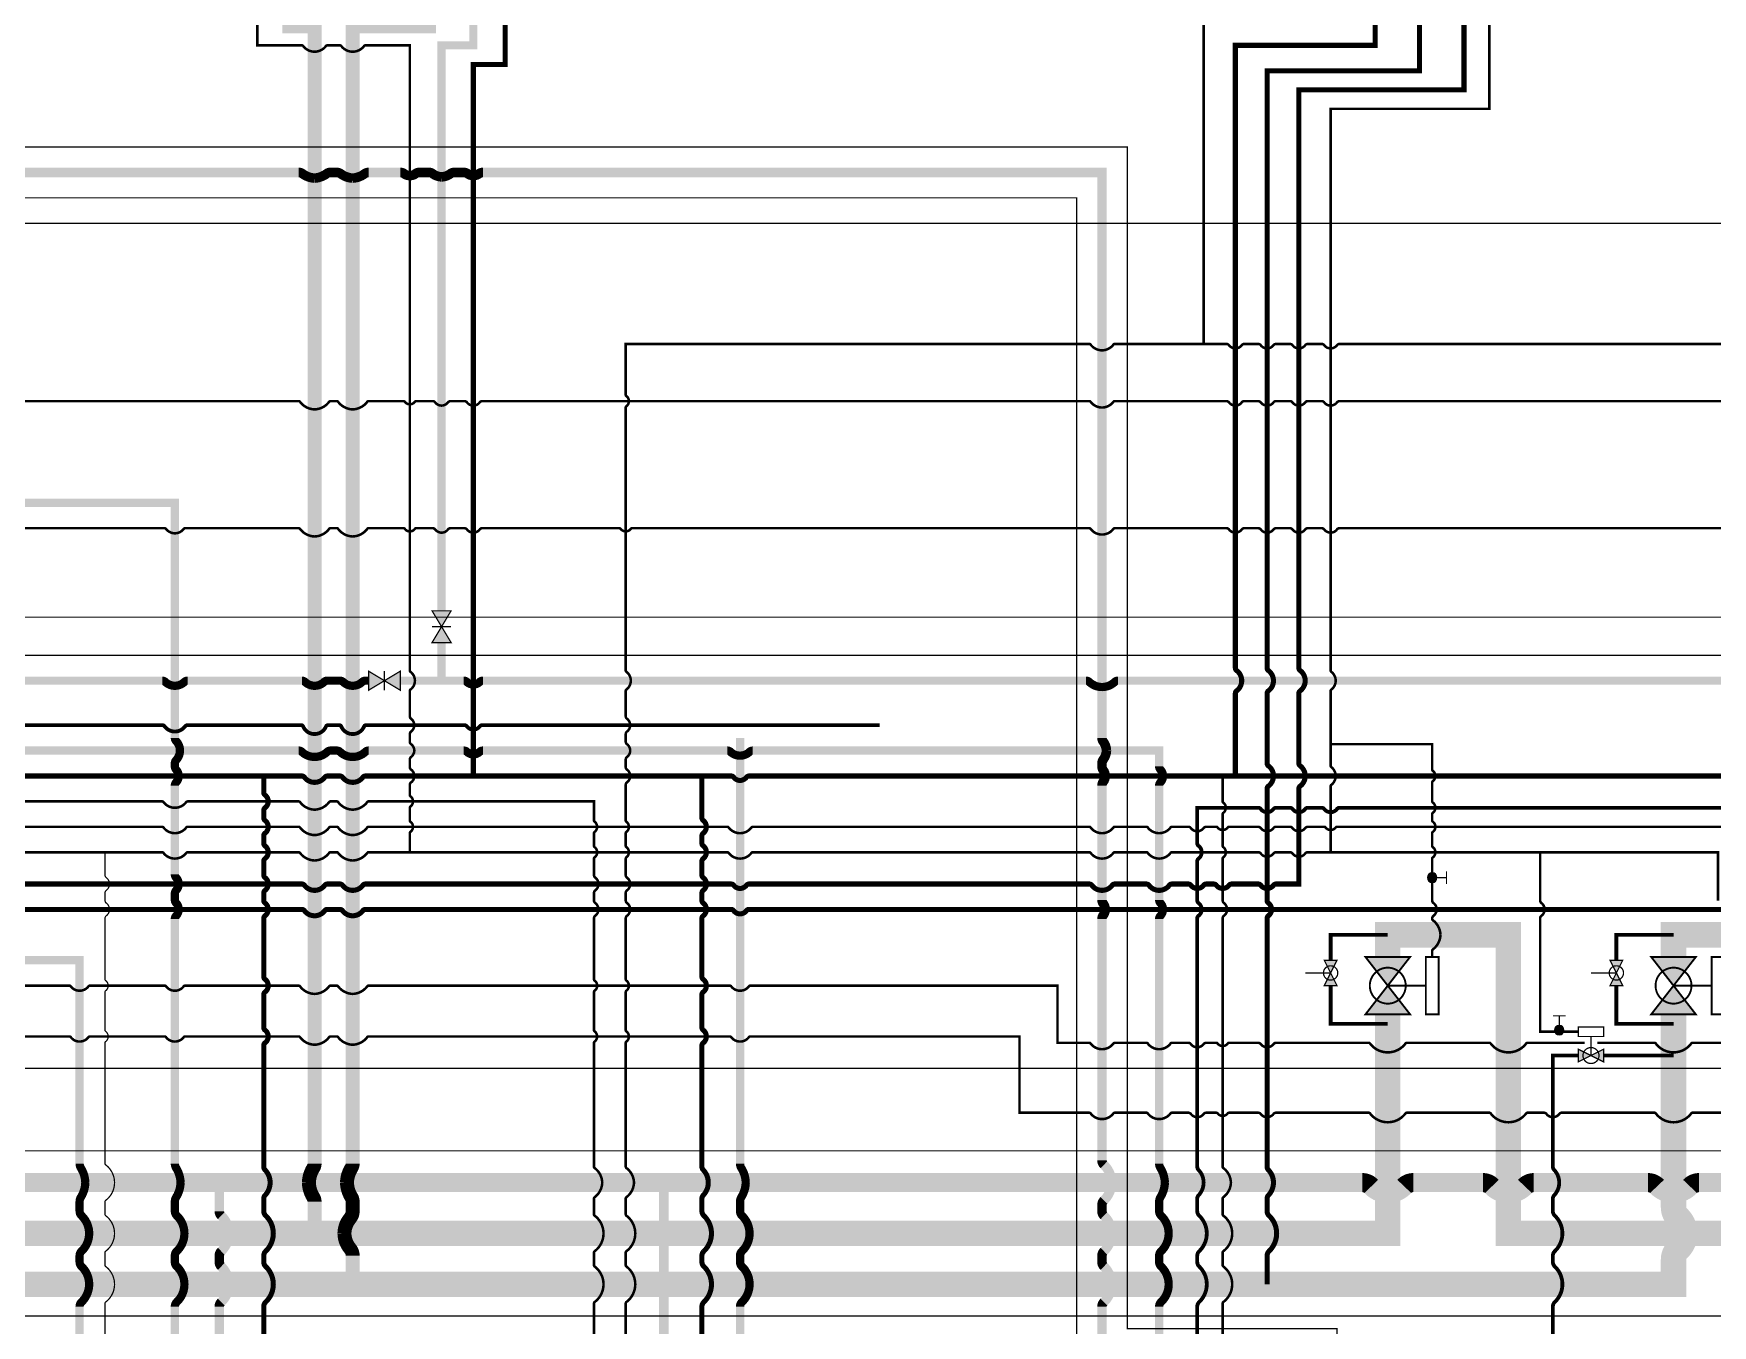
# Model space of a CAD drawing. Header units: millimetres. Extents: x 0 to 2500, y 0 to 1760.
# Drawn here: x 1505.8 to 1770.1, y 640.5 to 843.9 of the extents above; entities that cross this region are included whole.
import ezdxf

# ---------------------------------------------------------------- set-up
doc = ezdxf.new("R2010")
doc.units = ezdxf.units.MM
doc.linetypes.add('ACAD_ISO04W100', pattern=[30, 24, -3, 0, -3])
for name, color, linetype in [('Задвижки 150', 7, 'Continuous'), ('Краны 20', 7, 'Continuous'), ('Краны 25', 7, 'Continuous'), ('Краны шар.пн.прив.700', 7, 'Continuous'), ('Краны шар.пн.прив.80', 7, 'Continuous'), ('Краны шар.ручн.80', 7, 'Continuous'), ('Трубы 108', 7, 'Continuous'), ('Трубы 159', 7, 'Continuous'), ('Трубы 219', 7, 'Continuous'), ('Трубы 25', 7, 'Continuous'), ('Трубы 325', 7, 'Continuous'), ('Трубы 530', 7, 'Continuous'), ('Трубы 57', 7, 'Continuous'), ('Трубы 720', 7, 'Continuous'), ('Трубы 89', 7, 'Continuous'), ('Штрих пункт.', 7, 'ACAD_ISO04W100')]:
    doc.layers.add(name, color=color, linetype=linetype)

# ---------------------------------------------------------------- blocks, each defined once
blk = doc.blocks.new('Пересеч. 57-219')
at = {"layer": 'Трубы 57', "const_width": 0.4}
blk.add_lwpolyline([(-2, 0, -0.236068), (-1.8, -0.1, 0.236068), (0, -1, 0.236068), (1.8, -0.1, -0.236068), (2, 0)], format="xyb", dxfattribs=at)
blk = doc.blocks.new('Пересеч. 219-219')
at = {"layer": 'Трубы 219'}
blk.add_lwpolyline([(-2.5, 0, 1.5, 1.5, -0.162278), (-1.9, -0.2, 1.5, 1.5, 0.146286), (0, -0.9, 1.5, 1.5, 0.146286), (1.9, -0.2, 1.5, 1.5, -0.162278), (2.5, 0, 0, 0, 0)], format="xyseb", dxfattribs=at)
blk = doc.blocks.new('Пересеч. 219-108')
at = {"layer": 'Трубы 219', "const_width": 1.5}
blk.add_lwpolyline([(-1.5, 0, -0.162278), (-0.9, -0.2, 0.162278), (0, -0.5, 0.162278), (0.9, -0.2, -0.162278), (1.5, 0)], format="xyb", dxfattribs=at)
blk = doc.blocks.new('Пересеч. 219-159')
at = {"layer": 'Трубы 219'}
blk.add_lwpolyline([(-2, 0, 1.5, 1.5, -0.162278), (-1.4, -0.2, 1.5, 1.5, 0.151379), (0, -0.7, 1.5, 1.5, 0.151379), (1.4, -0.2, 1.5, 1.5, -0.162278), (2, 0, 0, 0, 0)], format="xyseb", dxfattribs=at)
blk = doc.blocks.new('Кран шар.пн.прив.700')
at = {"layer": 'Краны шар.пн.прив.700'}
h = blk.add_hatch(color=256, dxfattribs=at)
h.paths.add_polyline_path([(4.5, 0), (0, 3.5), (0, -3.5)])
h.paths.add_polyline_path([(4.5, 0), (9, -3.5), (9, 3.5)])
at = {"layer": 'Краны шар.пн.прив.700', "const_width": 0.3}
for points in [[(0, 8), (9, 8), (9, 6), (0, 6)], [(0, 3.5), (0, -3.5), (9, 3.5), (9, -3.5)]]:
    blk.add_lwpolyline(points, close=True, dxfattribs=at)
blk.add_lwpolyline([(4.5, 0), (4.5, 6)], dxfattribs=at)
blk.add_lwpolyline([(1.67, 0, 1), (7.33, 0, 1), (1.67, 0, 1.883578)], format="xyb", dxfattribs=at)
blk = doc.blocks.new('Кран шар.ручн.80 непрох.')
at = {"layer": 'Краны шар.ручн.80'}
h = blk.add_hatch(color=256, dxfattribs=at)
h.paths.add_polyline_path([(2, 0), (0, 1), (0, -1)])
h.paths.add_polyline_path([(2, 0), (4, -1), (4, 1)])
at = {"layer": 'Краны шар.ручн.80', "const_width": 0.2}
blk.add_lwpolyline([(2, 4), (2, 0)], dxfattribs=at)
blk.add_lwpolyline([(0, -1), (0, 1), (4, -1), (4, 1)], close=True, dxfattribs=at)
blk.add_lwpolyline([(0.875, 0, 1), (3.125, 0, 1), (0.875, 0, 1)], format="xyb", dxfattribs=at)
blk = doc.blocks.new('Кран шар.пн.прив.80')
at = {"layer": 'Краны шар.пн.прив.80'}
h = blk.add_hatch(color=256, dxfattribs=at)
h.paths.add_polyline_path([(0, -1), (2, 0), (0, 1)])
h.paths.add_polyline_path([(2, 0), (4, -1), (4, 1)])
at = {"layer": 'Краны шар.пн.прив.80', "const_width": 0.2}
for points in [[(0, 3), (4, 3), (4, 4.5), (0, 4.5)], [(0, -1), (0, 1), (4, -1), (4, 1)]]:
    blk.add_lwpolyline(points, close=True, dxfattribs=at)
blk.add_lwpolyline([(2, 0), (2, 3)], dxfattribs=at)
blk.add_lwpolyline([(2, 1.25, 1.010442), (2, -1.25, 1.010442), (2, 1.25, 4.236068)], format="xyb", dxfattribs=at)
blk = doc.blocks.new('Кран 20')
at = {"layer": 'Краны 20'}
blk.add_hatch(color=256, dxfattribs=at).paths.add_polyline_path([(0, 0.75, 1), (0, -0.75, 1)])
at = {"layer": 'Краны 20', "const_width": 0.2}
for points in [[(1, 2.25), (-1, 2.25)], [(0, 0.75), (0, 2.25)]]:
    blk.add_lwpolyline(points, dxfattribs=at)
at = {"layer": 'Краны 20'}
blk.add_lwpolyline([(0, 0.75, 1), (0, -0.75, 1), (0, 0.75, 1)], format="xyb", dxfattribs=at)
blk = doc.blocks.new('Задвижка 150 непрох.')
at = {"layer": 'Задвижки 150'}
h = blk.add_hatch(color=256, dxfattribs=at)
h.paths.add_polyline_path([(0, -1.5), (2.5, 0), (0, 1.5)])
h.paths.add_polyline_path([(2.5, 0), (5, -1.5), (5, 1.5)])
at = {"layer": 'Задвижки 150', "const_width": 0.2}
blk.add_lwpolyline([(5, -1.5), (0, 1.5), (0, -1.5), (5, 1.5)], close=True, dxfattribs=at)
blk.add_lwpolyline([(2.5, 1.5), (2.5, -1.5)], dxfattribs=at)
blk = doc.blocks.new('Пересеч. 57-159')
at = {"layer": 'Трубы 57'}
blk.add_lwpolyline([(-1.6, 0, 0.4, 0.4, -0.236068), (-1.4, -0.1, 0.4, 0.4, 0.236068), (0, -0.8, 0.4, 0.4, 0.236068), (1.4, -0.1, 0.4, 0.4, -0.236068), (1.6, 0, 0, 0, 0)], format="xyseb", dxfattribs=at)
blk = doc.blocks.new('Пересеч. 159-159')
at = {"layer": 'Трубы 159'}
blk.add_lwpolyline([(-2, 0, 1.3, 1.3, -0.192582), (-1.5, -0.2, 1.3, 1.3, 0.192582), (0, -0.8, 1.3, 1.3, 0.192582), (1.5, -0.2, 1.3, 1.3, -0.192582), (2, 0, 0, 0, 0)], format="xyseb", dxfattribs=at)
blk = doc.blocks.new('Пересеч. 89-219')
at = {"layer": 'Трубы 89', "const_width": 0.6}
blk.add_lwpolyline([(-2, 0, -0.236068), (-1.6, -0.2, 0.236068), (0, -1, 0.236068), (1.6, -0.2, -0.236068), (2, 0)], format="xyb", dxfattribs=at)
blk = doc.blocks.new('Пересеч. 159-108')
at = {"layer": 'Трубы 159'}
blk.add_lwpolyline([(-1.5, 0, 1.3, 1.3, -0.192582), (-1, -0.2, 1.3, 1.3, 0.192582), (0, -0.6, 1.3, 1.3, 0.192582), (1, -0.2, 1.3, 1.3, -0.192582), (1.5, 0, 0, 0, 0)], format="xyseb", dxfattribs=at)
blk = doc.blocks.new('Пересеч. 108-108')
at = {"layer": 'Трубы 108'}
blk.add_lwpolyline([(-1.4, 0, 0.8, 0.8, -0.236068), (-1, -0.2, 0.8, 0.8, 0.236068), (0, -0.7, 0.8, 0.8, 0.236068), (1, -0.2, 0.8, 0.8, -0.236068), (1.4, 0, 0, 0, 0)], format="xyseb", dxfattribs=at)
blk = doc.blocks.new('Пересеч. 108-325')
at = {"layer": 'Трубы 108', "const_width": 0.8}
blk.add_lwpolyline([(-2.5, 0, -0.192582), (-2, -0.2, 0.192582), (0, -1, 0.192582), (2, -0.2, -0.192582), (2.5, 0)], format="xyb", dxfattribs=at)
blk = doc.blocks.new('Пересеч. 108-720')
at = {"layer": 'Трубы 108', "const_width": 0.8}
blk.add_lwpolyline([(-3.5, 0, -0.205258), (-2.8, -0.3, 0.20548), (0, -1.5, 0.20548), (2.8, -0.3, -0.205258), (3.5, 0)], format="xyb", dxfattribs=at)
blk = doc.blocks.new('Пересеч. 25-57')
at = {"layer": 'Трубы 25', "const_width": 0.2}
blk.add_lwpolyline([(-1, 0, -0.236068), (-0.8, -0.1, 0.236068), (0, -0.5, 0.236068), (0.8, -0.1, -0.236068), (1, 0)], format="xyb", dxfattribs=at)
blk = doc.blocks.new('Пересеч. 325-219')
at = {"layer": 'Трубы 325'}
blk.add_lwpolyline([(-3, 0, 2.2, 2.2, -0.140055), (-2.3, -0.2, 2.2, 2.2, 0.131327), (0, -0.9, 2.2, 2.2, 0.131327), (2.3, -0.2, 2.2, 2.2, -0.140055), (3, 0, 0, 0, 0)], format="xyseb", dxfattribs=at)
blk = doc.blocks.new('Пересеч. 325-530')
at = {"layer": 'Трубы 325', "const_width": 2.2}
blk.add_lwpolyline([(-3.5, 0, -0.176175), (-2.4, -0.4, 0.171024), (0, -1.3, 0.171024), (2.4, -0.4, -0.176175), (3.5, 0)], format="xyb", dxfattribs=at)
blk = doc.blocks.new('Пересеч. 159-325')
at = {"layer": 'Трубы 159', "const_width": 1.3}
blk.add_lwpolyline([(-3, 0, -0.140055), (-2.3, -0.2, 0.131327), (0, -0.9, 0.131327), (2.3, -0.2, -0.140055), (3, 0)], format="xyb", dxfattribs=at)
blk = doc.blocks.new('Пересеч. 159-720')
at = {"layer": 'Трубы 159', "const_width": 1.3}
blk.add_lwpolyline([(-3.5, 0, -0.205258), (-2.8, -0.3, 0.20548), (0, -1.5, 0.20548), (2.8, -0.3, -0.205258), (3.5, 0)], format="xyb", dxfattribs=at)
blk = doc.blocks.new('Пересеч. 219-720')
at = {"layer": 'Трубы 219'}
blk.add_lwpolyline([(-3.5, 0, 1.5, 1.5, -0.205258), (-2.8, -0.3, 1.5, 1.5, 0.20548), (0, -1.5, 1.5, 1.5, 0.20548), (2.8, -0.3, 1.5, 1.5, -0.205258), (3.5, 0, 0, 0, 0)], format="xyseb", dxfattribs=at)
blk = doc.blocks.new('Пересеч. 57-325')
at = {"layer": 'Трубы 57'}
blk.add_lwpolyline([(-2.5, 0, 0.4, 0.4, -0.236068), (-2.3, -0.1, 0.4, 0.4, 0.226986), (0, -1.3, 0.4, 0.4, 0.226986), (2.3, -0.1, 0.4, 0.4, -0.236068), (2.5, 0, 0, 0, 0)], format="xyseb", dxfattribs=at)
blk = doc.blocks.new('Пересеч. 89-325')
at = {"layer": 'Трубы 89'}
blk.add_lwpolyline([(-2.1, 0, 0.6, 0.6, -0.302776), (-1.8, -0.2, 0.6, 0.6, 0.302776), (0, -1.4, 0.6, 0.6, 0.302776), (1.8, -0.2, 0.6, 0.6, -0.302776), (2.1, 0, 0, 0, 0)], format="xyseb", dxfattribs=at)
blk = doc.blocks.new('Пересеч. 159-219')
at = {"layer": 'Трубы 159'}
blk.add_lwpolyline([(-2.5, 0, 1.3, 1.3, -0.192582), (-2, -0.2, 1.3, 1.3, 0.192582), (0, -1, 1.3, 1.3, 0.192582), (2, -0.2, 1.3, 1.3, -0.192582), (2.5, 0, 0, 0, 0)], format="xyseb", dxfattribs=at)
blk = doc.blocks.new('Пересеч. 108-219')
at = {"layer": 'Трубы 108'}
blk.add_lwpolyline([(-2, 0, 0.8, 0.8, -0.236068), (-1.6, -0.2, 0.8, 0.8, 0.236068), (0, -1, 0.8, 0.8, 0.236068), (1.6, -0.2, 0.8, 0.8, -0.236068), (2, 0, 0, 0, 0)], format="xyseb", dxfattribs=at)
blk = doc.blocks.new('Пересеч. 57-57')
at = {"layer": 'Трубы 57'}
blk.add_lwpolyline([(-1, 0, 0.4, 0.4, -0.236068), (-0.8, -0.1, 0.4, 0.4, 0.236068), (0, -0.5, 0.4, 0.4, 0.236068), (0.8, -0.1, 0.4, 0.4, -0.236068), (1, 0, 0, 0, 0)], format="xyseb", dxfattribs=at)
blk = doc.blocks.new('Пересеч. 57-108')
at = {"layer": 'Трубы 57', "const_width": 0.4}
blk.add_lwpolyline([(-1.4, 0, -0.236068), (-1, -0.2, 0.236068), (0, -0.7, 0.236068), (1, -0.2, -0.236068), (1.4, 0)], format="xyb", dxfattribs=at)
blk = doc.blocks.new('Пересеч. 89-108')
at = {"layer": 'Трубы 89', "const_width": 0.6}
blk.add_lwpolyline([(-1.4, 0, -0.236068), (-1, -0.2, 0.236068), (0, -0.7, 0.236068), (1, -0.2, -0.236068), (1.4, 0)], format="xyb", dxfattribs=at)
blk = doc.blocks.new('Пересеч.57-720')
at = {"layer": 'Краны 25'}
blk.add_lwpolyline([(-3, 0, 0.4, 0.4, -0.236068), (-2.8, -0.1, 0.4, 0.4, 0.236068), (0, -1.5, 0.4, 0.4, 0.236068), (2.8, -0.1, 0.4, 0.4, -0.236068), (3, 0, 0, 0, 0)], format="xyseb", dxfattribs=at)
blk = doc.blocks.new('Пересеч. 89-426')
at = {"layer": 'Трубы 89', "const_width": 0.6}
blk.add_lwpolyline([(-2.5, 0, -0.192582), (-2, -0.2, 0.192582), (0, -1, 0.192582), (2, -0.2, -0.192582), (2.5, 0)], format="xyb", dxfattribs=at)
blk = doc.blocks.new('Пересеч. 89-720')
at = {"layer": 'Трубы 89', "const_width": 0.6}
blk.add_lwpolyline([(-3.5, 0, -0.205258), (-2.8, -0.3, 0.20548), (0, -1.5, 0.20548), (2.8, -0.3, -0.205258), (3.5, 0)], format="xyb", dxfattribs=at)
blk = doc.blocks.new('Пересеч. 530-720')
at = {"layer": 'Трубы 530'}
blk.add_lwpolyline([(-4, 0, 3, 3, -0.205258), (-2.6, -0.6, 3, 3, 0.207682), (0, -1.7, 3, 3, 0.207682), (2.6, -0.6, 3, 3, -0.205258), (4, 0, 0, 0, 0)], format="xyseb", dxfattribs=at)
blk = doc.blocks.new('Пересеч. 720-720')
at = {"layer": 'Трубы 720'}
blk.add_lwpolyline([(-4.1, 0, 4, 4, -0.209178), (-2.5, -0.7, 4, 4, 0.208085), (0, -1.8, 4, 4, 0.208085), (2.5, -0.7, 4, 4, -0.209178), (4.1, 0, 0, 0, 0)], format="xyseb", dxfattribs=at)
blk = doc.blocks.new('Пересеч. 25-720')
at = {"layer": 'Трубы 25', "const_width": 0.2}
blk.add_lwpolyline([(-3, 0, -0.236068), (-2.8, -0.1, 0.236068), (0, -1.5, 0.236068), (2.8, -0.1, -0.236068), (3, 0)], format="xyb", dxfattribs=at)
blk = doc.blocks.new('Пересеч. 25-108')
at = {"layer": 'Трубы 25', "const_width": 0.2}
blk.add_lwpolyline([(-1.4, 0, -0.236068), (-1, -0.2, 0.236068), (0, -0.7, 0.236068), (1, -0.2, -0.236068), (1.4, 0)], format="xyb", dxfattribs=at)

msp = doc.modelspace()

# ---------------------------------------------------------------- linework, layer by layer
at = {"layer": 'Трубы 108', "const_width": 0.8}
for points in [[(1695, 744), (1695, 842), (1717, 842), (1717, 942), (1718.5, 942)], [(1700, 744), (1700, 838), (1724, 838), (1724, 888)], [(1575, 727), (1575, 839), (1580, 839), (1580, 882), (1581, 882)], [(1695, 727), (1695, 740)], [(1700, 729), (1700, 740)], [(1705, 729), (1705, 740)], [(1542, 727), (1542, 724.4)], [(1611, 727), (1611, 720.4)], [(1700, 707.4), (1700, 725)], [(1701.4, 710), (1705, 710), (1705, 725)], [(1542, 721.6), (1542, 720.4)], [(1542, 717.6), (1542, 716.4)], [(1611, 717.6), (1611, 716.4)], [(1542, 713.6), (1542, 711.4)], [(1611, 713.6), (1611, 711.4)], [(1542, 708.6), (1542, 707.4)], [(1611, 708.6), (1611, 707.4)], [(1618.4, 710), (1672, 710)], [(1676, 710), (1681, 710)], [(1685, 710), (1687.6, 710)], [(1690.4, 710), (1691.6, 710)], [(1694.4, 710), (1698.6, 710)], [(1552, 706), (1554, 706)], [(1542, 704.6), (1542, 695.4)], [(1611, 704.6), (1611, 695.4)], [(1700, 665.5), (1700, 704.6)], [(1542, 692.6), (1542, 687.4)], [(1611, 692.6), (1611, 687.4)], [(1542, 684.6), (1542, 665.5)], [(1611, 684.6), (1611, 665.5)], [(1542, 660.5), (1542, 658.5)], [(1611, 660.5), (1611, 658.5)], [(1700, 660.5), (1700, 658.5)], [(1542, 651.5), (1542, 650.5)], [(1611, 651.5), (1611, 650.5)], [(1700, 651.5), (1700, 647)], [(1542, 643.5), (1542, 634.4)], [(1611, 643.5), (1611, 634.4)]]:
    msp.add_lwpolyline(points, dxfattribs=at)
at = {"layer": 'Трубы 108'}
for points in [[(1705, 744, 0.8, 0.8, 0), (1705, 835, 0.8, 0.8, 0), (1731, 835, 0.8, 0.8, 0), (1731, 888, 0, 0, 0)], [(1399, 727, 0.8, 0.8, 0), (1548, 727, 0.8, 0.8, 0)], [(1552, 727, 0.8, 0.8, 0), (1554, 727, 0.8, 0.8, 0)], [(1558, 727, 0.8, 0.8, 0), (1615.6, 727, 0.8, 0.8, 0)], [(1618.4, 727, 0.8, 0.8, 0), (1848, 727, 0, 0, 0)], [(1399, 710, 0.8, 0.8, 0), (1548, 710, 0.8, 0.8, 0)], [(1552, 710, 0.8, 0.8, 0), (1554, 710, 0.8, 0.8, 0)], [(1558, 710, 0.8, 0.8, 0), (1615.6, 710, 0.8, 0.8, 0)], [(1399, 706, 0.8, 0.8, 0), (1548, 706, 0.8, 0.8, 0)], [(1558, 706, 0.8, 0.8, 0), (1615.6, 706, 0.8, 0.8, 0)], [(1618.4, 706, 0.8, 0.8, 0), (1850, 706, 0, 0, 0)]]:
    msp.add_lwpolyline(points, format="xyseb", dxfattribs=at)
at = {"layer": 'Трубы 159', "const_width": 1.3}
for points in [[(1570, 753), (1570, 842), (1575, 842), (1575, 923.5)], [(1417.5, 770), (1528, 770), (1528, 733)], [(1570, 742), (1570, 748)], [(1526, 742), (1455, 742)], [(1548, 742), (1530, 742)], [(1554, 742), (1552, 742)], [(1558.5, 742), (1558, 742)], [(1573.5, 742), (1563.5, 742)], [(1671.5, 742), (1576.5, 742)], [(1834, 742), (1676.5, 742)], [(1617, 733), (1617, 666)], [(1552.5, 731), (1553.5, 731)], [(1528, 729), (1528, 728.5)], [(1528, 725.5), (1528, 711.5)], [(1528, 708.5), (1528, 707.5)], [(1528, 704.5), (1528, 666)], [(1513, 666), (1513, 698), (1399.5, 698)], [(1513, 658.5), (1513, 660)], [(1528, 660), (1528, 658.5)], [(1617, 660), (1617, 658.5)], [(1683, 660), (1683, 658.5)], [(1513, 650.5), (1513, 651.5)], [(1528, 651.5), (1528, 650.5)], [(1617, 651.5), (1617, 650.5)], [(1683, 651.5), (1683, 650.5)], [(1513, 635.5), (1513, 643.5)], [(1528, 643.5), (1528, 635.5)], [(1617, 643.5), (1617, 635.5)]]:
    msp.add_lwpolyline(points, dxfattribs=at)
at = {"layer": 'Трубы 159'}
for points in [[(1417.5, 731, 1.3, 1.3, 0), (1547.5, 731, 1.3, 1.3, 0)], [(1558.5, 731, 1.3, 1.3, 0), (1573.5, 731, 1.3, 1.3, 0)], [(1576.5, 731, 1.3, 1.3, 0), (1615, 731, 1.3, 1.3, 0)], [(1619, 731, 1.3, 1.3, 0), (1683, 731, 1.3, 1.3, 0), (1683, 728.5, 1.3, 1.3, 0)], [(1683, 725.5, 1.3, 1.3, 0), (1683, 707.5, 1.3, 1.3, 0)], [(1683, 704.5, 1.3, 1.3, 0), (1683, 666, 1.3, 1.3, 0)], [(1683, 643.5, 1.3, 1.3, 0), (1683, 638.5, 1.3, 1.3, 0)]]:
    msp.add_lwpolyline(points, format="xyseb", dxfattribs=at)
at = {"layer": 'Трубы 219', "const_width": 1.5}
for points in [[(1417.5, 822), (1547.5, 822)], [(1566.5, 822), (1568, 822)], [(1572, 822), (1573.5, 822)], [(1535, 663), (1535, 658.5)], [(1605, 663), (1605, 635.5)], [(1674, 659.5), (1674, 658.5)], [(1535, 651.5), (1535, 650.5)], [(1674, 651.5), (1674, 650.5)], [(1535, 643.5), (1535, 635.5)]]:
    msp.add_lwpolyline(points, dxfattribs=at)
at = {"layer": 'Трубы 219'}
for points in [[(1552.5, 822, 1.5, 1.5, 0), (1553.5, 822, 1.5, 1.5, 0)], [(1558.5, 822, 1.5, 1.5, 0), (1563.5, 822, 1.5, 1.5, 0)], [(1576.5, 822, 1.5, 1.5, 0), (1674, 822, 1.5, 1.5, 0), (1674, 733, 1.5, 1.5, 0)], [(1674, 729, 1.5, 1.5, 0), (1674, 728.5, 1.5, 1.5, 0)], [(1674, 725.5, 1.5, 1.5, 0), (1674, 707.5, 1.5, 1.5, 0)], [(1674, 704.5, 1.5, 1.5, 0), (1674, 666.5, 1.5, 1.5, 0)], [(1674, 643.5, 1.5, 1.5, 0), (1674, 636, 1.5, 1.5, 0), (1707, 636, 1.5, 1.5, 0), (1707, 553, 1.5, 1.5, 0), (1698, 553, 1.5, 1.5, 0), (1698, 558.31, 0, 0, 0)]]:
    msp.add_lwpolyline(points, format="xyseb", dxfattribs=at)
at = {"layer": 'Трубы 25', "const_width": 0.2}
for points in [[(1517, 715), (1517, 711.4)], [(1517, 708.6), (1517, 707.4)], [(1517, 704.6), (1517, 695)], [(1517, 693), (1517, 687)], [(1517, 685), (1517, 666)], [(1517, 660), (1517, 658)], [(1517, 652), (1517, 650)], [(1517, 644), (1517, 635)]]:
    msp.add_lwpolyline(points, dxfattribs=at)
at = {"layer": 'Трубы 325', "const_width": 2.2}
for points in [[(1550, 666), (1550, 845), (1546, 845), (1546, 895)], [(1556, 666), (1556, 845), (1568, 845), (1568, 895)], [(1550, 655), (1550, 660)], [(1556, 658.5), (1556, 660)], [(1556, 647), (1556, 651.5)]]:
    msp.add_lwpolyline(points, dxfattribs=at)
at = {"layer": 'Трубы 530', "const_width": 3}
for points in [[(1715, 663), (1285, 663), (1285, 823)], [(1734, 663), (1723, 663)], [(1760, 663), (1742, 663)], [(1779, 663), (1768, 663)]]:
    msp.add_lwpolyline(points, dxfattribs=at)
at = {"layer": 'Трубы 57', "const_width": 0.4}
for points in [[(1690, 795), (1690, 846), (1710, 846), (1710, 946)], [(1548, 842), (1541, 842), (1541, 892), (1546, 892)], [(1710, 743.6), (1710, 832), (1735, 832), (1735, 884)], [(1554, 842), (1552, 842)], [(1565, 743.6), (1565, 842), (1558, 842)], [(1599, 787), (1599, 795), (1672, 795)], [(1676, 795), (1693.6, 795)], [(1696.4, 795), (1698.6, 795)], [(1701.4, 795), (1703.6, 795)], [(1706.4, 795), (1708.6, 795)], [(1711.4, 795), (1850, 795)], [(1454.6, 786), (1547.5, 786)], [(1552.5, 786), (1553.5, 786)], [(1558.5, 786), (1564, 786)], [(1566, 786), (1568.6, 786)], [(1571.4, 786), (1573.6, 786)], [(1576.4, 786), (1672, 786)], [(1599, 743.6), (1599, 785)], [(1676, 786), (1693.6, 786)], [(1696.4, 786), (1698.6, 786)], [(1701.4, 786), (1703.6, 786)], [(1706.4, 786), (1708.6, 786)], [(1711.4, 786), (1850, 786)], [(1566, 766), (1568.6, 766)], [(1571.4, 766), (1573.6, 766)], [(1676, 766), (1693.6, 766)], [(1696.4, 766), (1698.6, 766)], [(1701.4, 766), (1703.6, 766)], [(1706.4, 766), (1708.6, 766)], [(1565, 736.4), (1565, 740.4)], [(1599, 736.4), (1599, 740.4)], [(1710, 728.6), (1710, 740.4)], [(1565, 732.4), (1565, 733.6)], [(1599, 732.4), (1599, 733.6)], [(1565, 728.4), (1565, 729.6)], [(1599, 729.6), (1599, 728.4)], [(1710, 732), (1726, 732), (1726, 728)], [(1693, 727), (1693, 723)], [(1565, 724), (1565, 725.6)], [(1599, 725.6), (1599, 720)], [(1710, 715), (1710, 725.4)], [(1726, 726), (1726, 723)], [(1526, 723), (1455, 723)], [(1547.5, 723), (1530, 723)], [(1594, 720), (1594, 723), (1558.5, 723)], [(1565, 720), (1565, 722)], [(1455, 719), (1526, 719)], [(1530, 719), (1547.5, 719)], [(1552.5, 719), (1553.5, 719)], [(1558.5, 719), (1615, 719)], [(1619, 719), (1672, 719)], [(1676, 719), (1681, 719)], [(1685, 719), (1687.6, 719)], [(1690.4, 719), (1692, 719)], [(1693, 721), (1693, 716)], [(1694, 719), (1698.6, 719)], [(1701.4, 719), (1703.6, 719)], [(1706.4, 719), (1709, 719)], [(1711, 719), (1790, 719), (1790, 707.4)], [(1726, 721), (1726, 720)], [(1565, 715), (1565, 718)], [(1594, 718), (1594, 716)], [(1599, 718), (1599, 716)], [(1726, 718), (1726, 716)], [(1526, 715), (1455, 715)], [(1547.5, 715), (1530, 715)], [(1553.5, 715), (1552.5, 715)], [(1615, 715), (1558.5, 715)], [(1594, 714), (1594, 711.4)], [(1599, 714), (1599, 711.4)], [(1672, 715), (1619, 715)], [(1681, 715), (1676, 715)], [(1698.6, 715), (1685, 715)], [(1693, 714), (1693, 707.4)], [(1703.6, 715), (1701.4, 715)], [(1771, 707.4), (1771, 715), (1706.4, 715)], [(1726, 714), (1726, 707.4)], [(1743, 715), (1743, 707.4)], [(1594, 708.6), (1594, 707.4)], [(1599, 708.6), (1599, 707.4)], [(1594, 704.6), (1594, 695)], [(1599, 704.6), (1599, 695)], [(1693, 704.6), (1693, 665.5)], [(1726, 704.6), (1726, 704.5)], [(1743, 704.6), (1743, 686.75), (1749, 686.75)], [(1726, 699.5), (1726, 698.5)], [(1455, 694), (1511.4, 694)], [(1514.6, 694), (1526.4, 694)], [(1529.6, 694), (1547.5, 694)], [(1552.5, 694), (1553.5, 694)], [(1558.5, 694), (1615.4, 694)], [(1594, 693), (1594, 687)], [(1599, 693), (1599, 687)], [(1618.6, 694), (1667, 694), (1667, 685), (1672, 685)], [(1594, 685), (1594, 665.5)], [(1599, 685), (1599, 665.5)], [(1676, 685), (1681, 685)], [(1685, 685), (1687.6, 685)], [(1690.4, 685), (1692, 685)], [(1694, 685), (1698.6, 685)], [(1701.4, 685), (1703.6, 685)], [(1703.6, 685), (1716, 685)], [(1722, 685), (1735, 685)], [(1741, 685), (1750, 685)], [(1752, 685), (1761, 685)], [(1767, 685), (1780, 685)], [(1676, 674), (1681, 674)], [(1685, 674), (1687.6, 674)], [(1690.4, 674), (1692, 674)], [(1694, 674), (1698.6, 674)], [(1701.4, 674), (1703.6, 674)], [(1703.6, 674), (1716, 674)], [(1722, 674), (1735, 674)], [(1741, 674), (1743.6, 674)], [(1746.4, 674), (1761, 674)], [(1767, 674), (1780, 674)], [(1693, 644), (1693, 638)]]:
    msp.add_lwpolyline(points, dxfattribs=at)
at = {"layer": 'Трубы 57'}
for points in [[(1454.6, 766, 0.4, 0.4, 0), (1526.4, 766, 0.4, 0.4, 0)], [(1529.6, 766, 0.4, 0.4, 0), (1547.5, 766, 0.4, 0.4, 0)], [(1552.5, 766, 0.4, 0.4, 0), (1553.5, 766, 0.4, 0.4, 0)], [(1558.5, 766, 0.4, 0.4, 0), (1564, 766, 0.4, 0.4, 0)], [(1576.4, 766, 0.4, 0.4, 0), (1598, 766, 0.4, 0.4, 0)], [(1600, 766, 0.4, 0.4, 0), (1672, 766, 0.4, 0.4, 0)], [(1711.4, 766, 0.4, 0.4, 0), (1794, 766, 0.4, 0.4, 0), (1794, 743.6, 0.4, 0.4, 0)], [(1552.5, 723, 0.4, 0.4, 0), (1553.5, 723, 0.4, 0.4, 0)], [(1552.5, 719, 0.4, 0.4, 0), (1553.5, 719, 0.4, 0.4, 0)], [(1552.5, 715, 0.4, 0.4, 0), (1553.5, 715, 0.4, 0.4, 0)], [(1552.5, 694, 0.4, 0.4, 0), (1553.5, 694, 0.4, 0.4, 0)], [(1455, 686, 0.4, 0.4, 0), (1511.4, 686, 0.4, 0.4, 0)], [(1514.6, 686, 0.4, 0.4, 0), (1526.4, 686, 0.4, 0.4, 0)], [(1529.6, 686, 0.4, 0.4, 0), (1547.5, 686, 0.4, 0.4, 0)], [(1552.5, 686, 0.4, 0.4, 0), (1553.5, 686, 0.4, 0.4, 0)], [(1552.5, 686, 0.4, 0.4, 0), (1553.5, 686, 0.4, 0.4, 0)], [(1558.5, 686, 0.4, 0.4, 0), (1615.4, 686, 0.4, 0.4, 0)], [(1618.6, 686, 0.4, 0.4, 0), (1661, 686, 0.4, 0.4, 0), (1661, 674, 0.4, 0.4, 0), (1672, 674, 0.4, 0.4, 0)], [(1594, 660.5, 0.4, 0.4, 0), (1594, 658, 0.4, 0.4, 0)], [(1599, 660.5, 0.4, 0.4, 0), (1599, 658, 0.4, 0.4, 0)], [(1693, 660.5, 0.4, 0.4, 0), (1693, 658, 0.4, 0.4, 0)], [(1594, 652, 0.4, 0.4, 0), (1594, 650, 0.4, 0.4, 0)], [(1599, 652, 0.4, 0.4, 0), (1599, 650, 0.4, 0.4, 0)], [(1693, 652, 0.4, 0.4, 0), (1693, 650, 0.4, 0.4, 0)], [(1594, 644, 0.4, 0.4, 0), (1594, 634.4, 0.4, 0.4, 0)], [(1599, 644, 0.4, 0.4, 0), (1599, 634.4, 0.4, 0.4, 0)]]:
    msp.add_lwpolyline(points, format="xyseb", dxfattribs=at)
at = {"layer": 'Трубы 720', "const_width": 4}
for points in [[(1624, 1425), (1582, 1425), (1582, 1337), (1272, 1337), (1272, 655), (1719, 655), (1719, 689.5)], [(1719, 698.5), (1719, 702), (1738, 702), (1738, 655), (1849, 655)], [(1783, 659.1), (1783, 702), (1764, 702), (1764, 698.5)]]:
    msp.add_lwpolyline(points, dxfattribs=at)
at = {"layer": 'Трубы 720'}
for points in [[(1764, 650.9, 4, 4, 0), (1764, 647, 4, 4, 0), (1264, 647, 4, 4, 0), (1264, 1371, 4, 4, 0), (635, 1371, 4, 4, 0), (635, 1278, 4, 4, 0), (623, 1278, 0, 0, 0)], [(1764, 689.5, 4, 4, 0), (1764, 659.1, 4, 4, 0)]]:
    msp.add_lwpolyline(points, format="xyseb", dxfattribs=at)
at = {"layer": 'Трубы 89', "const_width": 0.6}
for points in [[(1526, 735), (1455, 735)], [(1547.9, 735), (1530, 735)], [(1553.9, 735), (1552.1, 735)], [(1573.6, 735), (1558.1, 735)], [(1639, 735), (1576.4, 735)], [(1689, 716.4), (1689, 722), (1698.6, 722)], [(1701.4, 722), (1703.6, 722)], [(1706.4, 722), (1708.6, 722)], [(1711.4, 722), (1850, 722)], [(1689, 707.4), (1689, 713.6)], [(1689, 665.5), (1689, 704.6)], [(1719, 702), (1710, 702), (1710, 698)], [(1764, 702), (1755, 702), (1755, 698)], [(1710, 694), (1710, 688), (1719, 688)], [(1755, 694), (1755, 688), (1764, 688)], [(1749, 683), (1745, 683), (1745, 665.5)], [(1764, 683), (1753, 683)], [(1689, 658.5), (1689, 660.5)], [(1745, 660.5), (1745, 658.5)], [(1689, 650.5), (1689, 651.5)], [(1745, 651.5), (1745, 650.5)], [(1689, 638), (1689, 643.5)], [(1745, 643.5), (1745, 594), (1755, 594), (1755, 581.4)]]:
    msp.add_lwpolyline(points, dxfattribs=at)
at = {"layer": 'Штрих пункт.'}
msp.add_lwpolyline([(1711, 585, 0.2, 0.2, 0), (1711, 640, 0.2, 0.2, 0), (1678, 640, 0.2, 0.2, 0), (1678, 826, 0.2, 0.2, 0), (1333, 826, 0.2, 0.2, 0), (1333, 1063, 0.2, 0.2, 0), (1358.31, 1063, 0.2, 0.2, 0), (1358.31, 1078, 0.2, 0.2, 0), (1325, 1078, 0.2, 0.2, 0), (1325, 818, 0.2, 0.2, 0), (1670, 818, 0.2, 0.2, 0), (1670, 632, 0.2, 0.2, 0), (1703, 632, 0.2, 0.2, 0), (1703, 585, 0, 0, 0)], format="xyseb", dxfattribs=at)
at = {"layer": 'Штрих пункт.', "const_width": 0.2}
for points in [[(1856, 642), (1256, 642), (1256, 878), (1300, 878), (1300, 668), (1856, 668)], [(1860, 752), (1860, 814), (1095, 814), (1095, 631), (1140, 631), (1140, 752)], [(1860, 681), (1166, 681), (1166, 627), (1166, 596), (1095, 596), (1095, 627), (1143, 627), (1143, 746), (1860, 746)]]:
    msp.add_lwpolyline(points, close=True, dxfattribs=at)

# ---------------------------------------------------------------- block references
at = {"layer": 'Задвижки 150', "rotation": 270}
msp.add_blockref('Задвижка 150 непрох.', (1570, 753), dxfattribs=at)
at = {"layer": 'Задвижки 150'}
msp.add_blockref('Задвижка 150 непрох.', (1558.5, 742), dxfattribs=at)
at = {"layer": 'Краны 20', "rotation": 270}
msp.add_blockref('Кран 20', (1726, 711), dxfattribs=at)
at = {"layer": 'Краны 20'}
msp.add_blockref('Кран 20', (1746, 687), dxfattribs=at)
at = {"layer": 'Краны шар.пн.прив.700', "rotation": 270}
for p in [(1719, 698.5), (1764, 698.5)]:
    msp.add_blockref('Кран шар.пн.прив.700', p, dxfattribs=at)
at = {"layer": 'Краны шар.пн.прив.80'}
msp.add_blockref('Кран шар.пн.прив.80', (1749, 683), dxfattribs=at)
at = {"layer": 'Краны шар.ручн.80', "rotation": 90}
for p in [(1710, 694), (1755, 694)]:
    msp.add_blockref('Кран шар.ручн.80 непрох.', p, dxfattribs=at)
at = {"layer": 'Трубы 108', "rotation": 90}
for name, p in [('Пересеч. 108-219', (1695, 742)), ('Пересеч. 108-219', (1700, 742)), ('Пересеч. 108-219', (1705, 742)), ('Пересеч. 108-219', (1700, 727)), ('Пересеч. 108-219', (1705, 727)), ('Пересеч. 108-108', (1542, 723)), ('Пересеч. 108-108', (1542, 719)), ('Пересеч. 108-108', (1611, 719)), ('Пересеч. 108-108', (1542, 715)), ('Пересеч. 108-108', (1611, 715)), ('Пересеч. 108-108', (1542, 710)), ('Пересеч. 108-108', (1611, 710)), ('Пересеч. 108-108', (1542, 706)), ('Пересеч. 108-108', (1611, 706)), ('Пересеч. 108-108', (1700, 706)), ('Пересеч. 108-108', (1542, 694)), ('Пересеч. 108-108', (1611, 694)), ('Пересеч. 108-108', (1542, 686)), ('Пересеч. 108-108', (1611, 686)), ('Пересеч. 108-325', (1542, 663)), ('Пересеч. 108-325', (1611, 663)), ('Пересеч. 108-325', (1700, 663)), ('Пересеч. 108-720', (1542, 655)), ('Пересеч. 108-720', (1611, 655)), ('Пересеч. 108-720', (1700, 655)), ('Пересеч. 108-720', (1542, 647)), ('Пересеч. 108-720', (1611, 647))]:
    msp.add_blockref(name, p, dxfattribs=at)
at = {"layer": 'Трубы 108'}
for name, p in [('Пересеч. 108-219', (1550, 727)), ('Пересеч. 108-219', (1556, 727)), ('Пересеч. 108-108', (1617, 727)), ('Пересеч. 108-219', (1550, 710)), ('Пересеч. 108-219', (1556, 710)), ('Пересеч. 108-108', (1617, 710)), ('Пересеч. 108-219', (1674, 710)), ('Пересеч. 108-219', (1683, 710)), ('Пересеч. 108-108', (1689, 710)), ('Пересеч. 108-108', (1693, 710)), ('Пересеч. 108-108', (1700, 710)), ('Пересеч. 108-219', (1550, 706)), ('Пересеч. 108-219', (1556, 706)), ('Пересеч. 108-108', (1617, 706))]:
    msp.add_blockref(name, p, dxfattribs=at)
at = {"layer": 'Трубы 159'}
for name, p in [('Пересеч. 159-159', (1528, 742)), ('Пересеч. 159-159', (1550, 742)), ('Пересеч. 159-159', (1556, 742)), ('Пересеч. 159-108', (1575, 742)), ('Пересеч. 159-219', (1674, 742)), ('Пересеч. 159-219', (1550, 731)), ('Пересеч. 159-219', (1556, 731)), ('Пересеч. 159-108', (1575, 731)), ('Пересеч. 159-159', (1617, 731))]:
    msp.add_blockref(name, p, dxfattribs=at)
at = {"layer": 'Трубы 159', "rotation": 90}
for name, p in [('Пересеч. 159-159', (1528, 731)), ('Пересеч. 159-108', (1528, 727)), ('Пересеч. 159-108', (1683, 727)), ('Пересеч. 159-108', (1528, 710)), ('Пересеч. 159-108', (1528, 706)), ('Пересеч. 159-108', (1683, 706)), ('Пересеч. 159-325', (1513, 663)), ('Пересеч. 159-325', (1528, 663)), ('Пересеч. 159-325', (1617, 663)), ('Пересеч. 159-325', (1683, 663)), ('Пересеч. 159-720', (1513, 655)), ('Пересеч. 159-720', (1528, 655)), ('Пересеч. 159-720', (1617, 655)), ('Пересеч. 159-720', (1683, 655)), ('Пересеч. 159-720', (1513, 647)), ('Пересеч. 159-720', (1528, 647)), ('Пересеч. 159-720', (1617, 647)), ('Пересеч. 159-720', (1683, 647))]:
    msp.add_blockref(name, p, dxfattribs=at)
at = {"layer": 'Трубы 219'}
for name, p in [('Пересеч. 219-219', (1550, 822)), ('Пересеч. 219-219', (1556, 822)), ('Пересеч. 219-108', (1565, 822)), ('Пересеч. 219-159', (1570, 822)), ('Пересеч. 219-108', (1575, 822))]:
    msp.add_blockref(name, p, dxfattribs=at)
at = {"layer": 'Трубы 219', "rotation": 90}
for name, p in [('Пересеч. 219-159', (1674, 731)), ('Пересеч. 219-108', (1674, 727)), ('Пересеч. 219-108', (1674, 706)), ('Пересеч. 219-720', (1674, 663)), ('Пересеч. 219-720', (1535, 655)), ('Пересеч. 219-720', (1674, 655)), ('Пересеч. 219-720', (1535, 647)), ('Пересеч. 219-720', (1674, 647))]:
    msp.add_blockref(name, p, dxfattribs=at)
at = {"layer": 'Трубы 25', "rotation": 90}
for name, p in [('Пересеч. 25-108', (1517, 710)), ('Пересеч. 25-108', (1517, 706)), ('Пересеч. 25-57', (1517, 694)), ('Пересеч. 25-57', (1517, 686)), ('Пересеч. 25-720', (1517, 663)), ('Пересеч. 25-720', (1517, 655)), ('Пересеч. 25-720', (1517, 647))]:
    msp.add_blockref(name, p, dxfattribs=at)
at = {"layer": 'Трубы 325', "xscale": -1, "rotation": 270}
for name, p in [('Пересеч. 325-219', (1550, 663)), ('Пересеч. 325-219', (1556, 663)), ('Пересеч. 325-530', (1556, 655))]:
    msp.add_blockref(name, p, dxfattribs=at)
at = {"layer": 'Трубы 530'}
for p in [(1719, 663), (1738, 663), (1764, 663)]:
    msp.add_blockref('Пересеч. 530-720', p, dxfattribs=at)
at = {"layer": 'Трубы 57'}
for name, p in [('Пересеч. 57-219', (1550, 842)), ('Пересеч. 57-219', (1556, 842)), ('Пересеч. 57-219', (1674, 795)), ('Пересеч. 57-108', (1695, 795)), ('Пересеч. 57-108', (1700, 795)), ('Пересеч. 57-108', (1705, 795)), ('Пересеч. 57-108', (1710, 795)), ('Пересеч. 57-325', (1550, 786)), ('Пересеч. 57-325', (1556, 786)), ('Пересеч. 57-57', (1565, 786)), ('Пересеч. 57-108', (1570, 786)), ('Пересеч. 57-108', (1575, 786)), ('Пересеч. 57-219', (1674, 786)), ('Пересеч. 57-108', (1695, 786)), ('Пересеч. 57-108', (1700, 786)), ('Пересеч. 57-108', (1705, 786)), ('Пересеч. 57-108', (1710, 786)), ('Пересеч. 57-159', (1528, 766)), ('Пересеч. 57-325', (1550, 766)), ('Пересеч. 57-325', (1556, 766)), ('Пересеч. 57-57', (1565, 766)), ('Пересеч. 57-108', (1570, 766)), ('Пересеч. 57-108', (1575, 766)), ('Пересеч. 57-57', (1599, 766)), ('Пересеч. 57-219', (1674, 766)), ('Пересеч. 57-108', (1695, 766)), ('Пересеч. 57-108', (1700, 766)), ('Пересеч. 57-108', (1705, 766)), ('Пересеч. 57-108', (1710, 766)), ('Пересеч. 57-219', (1528, 723)), ('Пересеч. 57-325', (1550, 723)), ('Пересеч. 57-325', (1556, 723)), ('Пересеч. 57-219', (1528, 719)), ('Пересеч. 57-325', (1550, 719)), ('Пересеч. 57-325', (1556, 719)), ('Пересеч. 57-219', (1617, 719)), ('Пересеч. 57-219', (1674, 719)), ('Пересеч. 57-219', (1683, 719)), ('Пересеч. 57-108', (1689, 719)), ('Пересеч. 57-57', (1693, 719)), ('Пересеч. 57-108', (1700, 719)), ('Пересеч. 57-108', (1705, 719)), ('Пересеч. 57-57', (1710, 719)), ('Пересеч. 57-219', (1528, 715)), ('Пересеч. 57-325', (1550, 715)), ('Пересеч. 57-325', (1556, 715)), ('Пересеч. 57-219', (1617, 715)), ('Пересеч. 57-219', (1674, 715)), ('Пересеч. 57-219', (1683, 715)), ('Пересеч. 57-108', (1700, 715)), ('Пересеч. 57-108', (1705, 715)), ('Пересеч. 57-159', (1513, 694)), ('Пересеч. 57-159', (1528, 694)), ('Пересеч. 57-325', (1550, 694)), ('Пересеч. 57-325', (1556, 694)), ('Пересеч. 57-159', (1617, 694)), ('Пересеч. 57-159', (1513, 686)), ('Пересеч. 57-159', (1528, 686)), ('Пересеч. 57-325', (1550, 686)), ('Пересеч. 57-325', (1556, 686)), ('Пересеч. 57-159', (1617, 686)), ('Пересеч. 57-219', (1674, 685)), ('Пересеч. 57-219', (1683, 685)), ('Пересеч. 57-108', (1689, 685)), ('Пересеч. 57-57', (1693, 685)), ('Пересеч. 57-108', (1700, 685)), ('Пересеч.57-720', (1719, 685)), ('Пересеч.57-720', (1738, 685)), ('Пересеч.57-720', (1764, 685)), ('Пересеч. 57-219', (1674, 674)), ('Пересеч. 57-219', (1683, 674)), ('Пересеч. 57-108', (1689, 674)), ('Пересеч. 57-57', (1693, 674)), ('Пересеч. 57-108', (1700, 674)), ('Пересеч.57-720', (1719, 674)), ('Пересеч.57-720', (1738, 674)), ('Пересеч. 57-108', (1745, 674)), ('Пересеч.57-720', (1764, 674))]:
    msp.add_blockref(name, p, dxfattribs=at)
at = {"layer": 'Трубы 57', "rotation": 90}
for name, p in [('Пересеч. 57-57', (1599, 786)), ('Пересеч. 57-159', (1565, 742)), ('Пересеч. 57-159', (1599, 742)), ('Пересеч. 57-159', (1710, 742)), ('Пересеч. 57-108', (1565, 735)), ('Пересеч. 57-108', (1599, 735)), ('Пересеч. 57-108', (1565, 731)), ('Пересеч. 57-108', (1599, 731)), ('Пересеч. 57-108', (1565, 727)), ('Пересеч. 57-108', (1599, 727)), ('Пересеч. 57-159', (1710, 727)), ('Пересеч. 57-57', (1726, 727)), ('Пересеч. 57-57', (1565, 723)), ('Пересеч. 57-57', (1693, 722)), ('Пересеч. 57-57', (1726, 722)), ('Пересеч. 57-57', (1565, 719)), ('Пересеч. 57-57', (1594, 719)), ('Пересеч. 57-57', (1599, 719)), ('Пересеч. 57-57', (1726, 719)), ('Пересеч. 57-57', (1594, 715)), ('Пересеч. 57-57', (1599, 715)), ('Пересеч. 57-57', (1693, 715)), ('Пересеч. 57-57', (1726, 715)), ('Пересеч. 57-108', (1594, 710)), ('Пересеч. 57-108', (1599, 710)), ('Пересеч. 57-108', (1594, 706)), ('Пересеч. 57-108', (1599, 706)), ('Пересеч. 57-108', (1693, 706)), ('Пересеч. 57-108', (1726, 706)), ('Пересеч. 57-108', (1743, 706)), ('Пересеч. 57-325', (1726, 702)), ('Пересеч. 57-57', (1594, 694)), ('Пересеч. 57-57', (1599, 694)), ('Пересеч. 57-57', (1594, 686)), ('Пересеч. 57-57', (1599, 686)), ('Пересеч. 57-325', (1594, 663)), ('Пересеч. 57-325', (1599, 663)), ('Пересеч. 57-325', (1693, 663)), ('Пересеч.57-720', (1594, 655)), ('Пересеч.57-720', (1599, 655)), ('Пересеч.57-720', (1693, 655)), ('Пересеч.57-720', (1594, 647)), ('Пересеч.57-720', (1599, 647)), ('Пересеч.57-720', (1693, 647))]:
    msp.add_blockref(name, p, dxfattribs=at)
at = {"layer": 'Трубы 720', "rotation": 90}
msp.add_blockref('Пересеч. 720-720', (1764, 655), dxfattribs=at)
at = {"layer": 'Трубы 89'}
for name, p in [('Пересеч. 89-219', (1528, 735)), ('Пересеч. 89-325', (1550, 735)), ('Пересеч. 89-325', (1556, 735)), ('Пересеч. 89-108', (1575, 735)), ('Пересеч. 89-108', (1700, 722)), ('Пересеч. 89-108', (1705, 722)), ('Пересеч. 89-108', (1710, 722))]:
    msp.add_blockref(name, p, dxfattribs=at)
at = {"layer": 'Трубы 89', "rotation": 90}
for name, p in [('Пересеч. 89-108', (1689, 715)), ('Пересеч. 89-108', (1689, 706)), ('Пересеч. 89-426', (1689, 663)), ('Пересеч. 89-426', (1745, 663)), ('Пересеч. 89-720', (1689, 655)), ('Пересеч. 89-720', (1745, 655)), ('Пересеч. 89-720', (1689, 647)), ('Пересеч. 89-720', (1745, 647))]:
    msp.add_blockref(name, p, dxfattribs=at)

doc.saveas('drawing.dxf')
